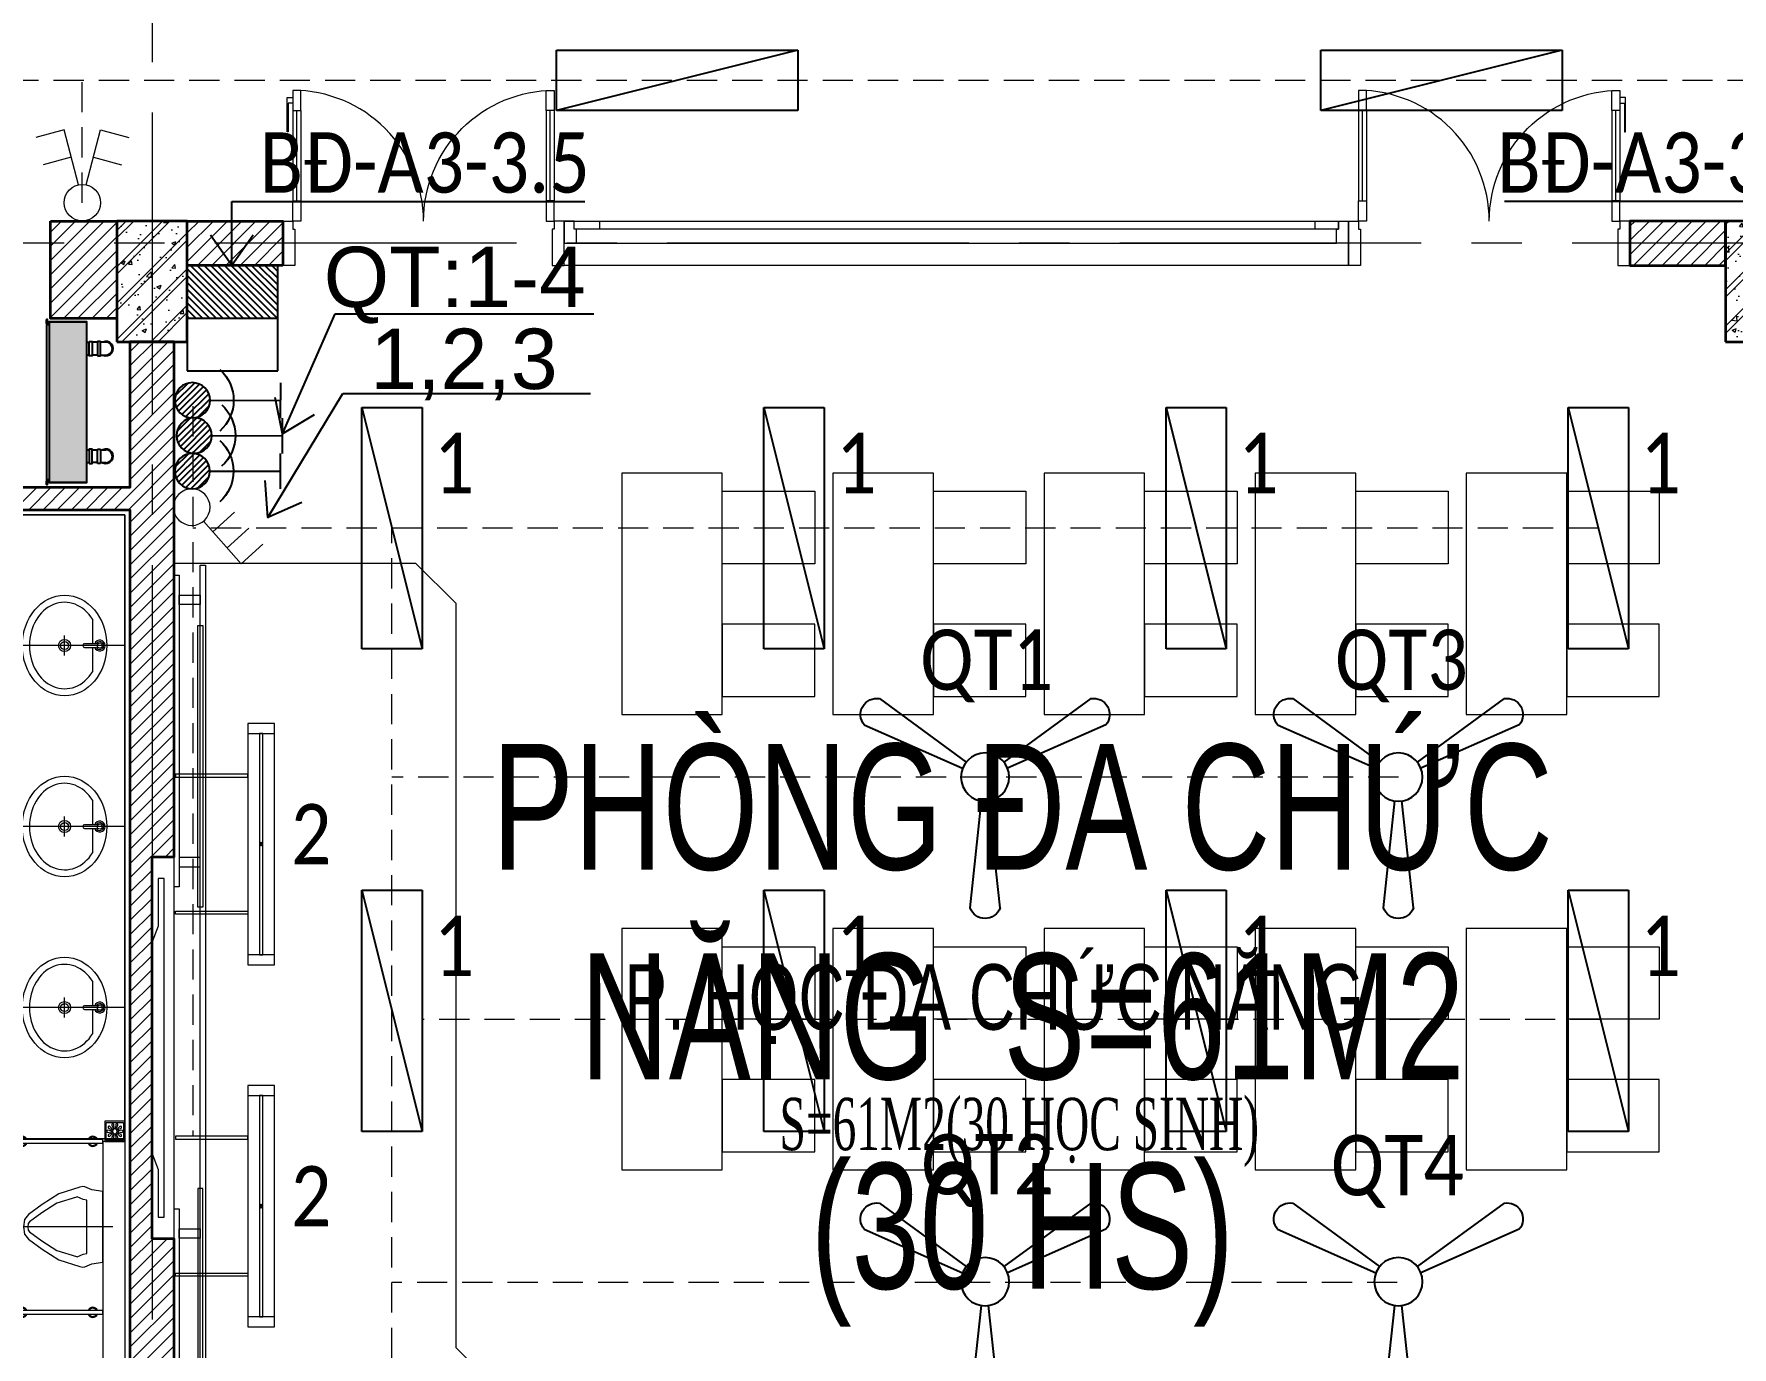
# Model space of a CAD drawing. Header units: millimetres. Extents: x 18326 to 214271, y -298828 to -198730.
# Drawn here: x 82760 to 91204, y -243117 to -236590 of the extents above; entities that cross this region are included whole.
import ezdxf
from ezdxf.enums import TextEntityAlignment as Align

# ---------------------------------------------------------------- set-up
doc = ezdxf.new("R2010")
doc.units = ezdxf.units.MM
doc.header["$LTSCALE"] = 20
doc.header["$MEASUREMENT"] = 0
for name, pattern in [('DASHED2', [0.375, 0.25, -0.125]), ('HIDDEN', [0.375, 0.25, -0.125]), ('xref LC GK$0$CENTER2', [1.125, 0.75, -0.125, 0.125, -0.125]), ('xref_mb.A3$0$CENTER', [2, 1.25, -0.25, 0.25, -0.25])]:
    doc.linetypes.add(name, pattern=pattern)
doc.layers.get('0').update_dxf_attribs({"lineweight": 0})
doc.layers.get('Defpoints').update_dxf_attribs({"color": 1, "lineweight": 25})
for name, color, linetype in [('!Cetech-TBD', 2, 'Continuous'), ('CDC-E', 2, 'Continuous'), ('CDC-E-Equip', 2, 'Continuous'), ('CDC-E-Note', 3, 'Continuous'), ('CETECH-E-Switch', 2, 'Continuous'), ('CETECH-TBD', 2, 'Continuous'), ('TBD', 2, 'Continuous'), ('TEXT', 7, 'Continuous'), ('xref_mb.A3$0$KV-Net thay 3', 251, 'Continuous')]:
    doc.layers.add(name, color=color, linetype=linetype)
for name, color, linetype, lineweight in [('0.MAU XANH- DAY DIEN', 3, 'HIDDEN', 20), ('1.5 Thiết bị điện', 2, 'Continuous', 9), ('IBST-E-Chieu sang', 2, 'Continuous', 9), ('KV-Cay xanh', 78, 'Continuous', 5), ('KV-Dim', 14, 'Continuous', 9), ('KV-Text', 7, 'Continuous', 25), ('KV_4_HATCH_VL_hthien', 7, 'Continuous', 0), ('xref LC GK$0$KV-Net truc', 251, 'xref LC GK$0$CENTER2', 9), ('xref_mb.A3$0$1', 1, 'Continuous', 25), ('xref_mb.A3$0$KV-Cat be tong', 6, 'Continuous', 35), ('xref_mb.A3$0$KV-Cat tuong', 4, 'Continuous', 35), ('xref_mb.A3$0$KV-Cat vat lieu', 11, 'Continuous', 20), ('xref_mb.A3$0$KV-Cua', 34, 'Continuous', 13), ('xref_mb.A3$0$KV-Hatch', 179, 'Continuous', 5), ('xref_mb.A3$0$KV-Net thay 1', 9, 'Continuous', 20), ('xref_mb.A3$0$KV-Net thay 2', 8, 'Continuous', 13), ('xref_mb.A3$0$KV-Noi that', 35, 'Continuous', 9), ('xref_mb.A3$0$KV-Thiet bi', 59, 'Continuous', 9)]:
    doc.layers.add(name, color=color, linetype=linetype, lineweight=lineweight)
doc.styles.add('AN - Arial', font='arial.ttf')
doc.styles.add('KT', font='vnsimli.shx', dxfattribs={"width": 0.72})
doc.styles.add('uv-abc', font='calibril.ttf', dxfattribs={"width": 0.85})
doc.styles.add('VN', font='arial.ttf', dxfattribs={"width": 0.7})
doc.styles.add('vuong chu', font='vntimeh.shx', dxfattribs={"width": 0.6, "bigfont": 'vnd.shx'})
doc.dimstyles.new('A2-1-140', dxfattribs={"dimscale": 100, "dimtxt": 3, "dimasz": 1.5, "dimexe": 0.7, "dimexo": 0, "dimgap": 0.5, "dimtad": 1, "dimdec": 0, "dimrnd": 50, "dimzin": 13, "dimdsep": 46, "dimtxsty": 'KT', "dimblk1": 'ARCHTICK', "dimblk2": 'ARCHTICK', "dimsah": 1, "dimcen": 0, "dimdle": 0.7, "dimclrd": 1, "dimclre": 1, "dimclrt": 3, "dimadec": 0, "dimazin": 0, "dimtfac": 1.222222, "dimtdec": 0, "dimtix": 1, "dimtmove": 2, "dimatfit": 3, "dimldrblk": 'ARCHTICK', "dimfxl": 5, "dimfxlon": 1, "dimtolj": 1, "dimtzin": 13, "dimarcsym": 0})

# ---------------------------------------------------------------- blocks, each defined once
blk = doc.blocks.new('T3RQƯ')
at = {"layer": 'KV-Text', "color": 8, "insert": (43040.3, -16023.5), "char_height": 625, "width": 6291.87, "attachment_point": 2, "style": 'VN'}
blk.add_mtext('\\A1;\\pxqc;PHÒNG ĐA CHỨC NĂNG  S=61M2 \\P(30 HS)', dxfattribs=at)
blk = doc.blocks.new('t3')
at = {"layer": 'KV-Text', "color": 8, "xscale": 0.003999999956183369, "yscale": 0.003999999956183369, "zscale": 0.003999999956183369}
blk.add_blockref('T3RQƯ', (7.351, 232.338), dxfattribs=at)
blk = doc.blocks.new('004')
at = {"layer": 'KV-Text'}
for s, insert, char_height, width, attachment_point, style in [('\\A1;\\pxt11;P. HỌC ĐA CHỨC NĂNG ', (27.948, 3.049), 2.5, 53.90423, 1, 'VN'), ('\\A1;S=61M2(30 HäC SINH)', (43.052, -3.383), 2, 47.17256, 5, 'vuong chu')]:
    blk.add_mtext(s, dxfattribs=dict(at, insert=insert, char_height=char_height, width=width, attachment_point=attachment_point, style=style))
blk = doc.blocks.new('pa6')
at = {"layer": 'CDC-E'}
h = blk.add_hatch(dxfattribs=at)
h.set_pattern_fill('ANSI31', scale=5)
h.set_pattern_definition([(45, (0, 0), (-11.2253, 11.2253), [])])
h.paths.add_polyline_path([(150, 175), (-150, 175), (-150, 0), (150, 0)])
for p, q in [((-150, 350), (150, 350)), ((-150, 0), (-150, 350)), ((150, 350), (150, 0)), ((-150, 175), (150, 175)), ((150, 0), (-150, 0))]:
    blk.add_line(p, q, dxfattribs=at)
blk = doc.blocks.new('_ARCHTICK')
at = {"color": 8, "const_width": 0.15}
blk.add_lwpolyline([(-0.5, -0.5), (0.5, 0.5)], dxfattribs=at)
blk = doc.blocks.new('Cong tac 2 - 2 chieu')
for p, q in [((-15.8, 73.2), (-74.6, 298.8)), ((15.8, 73.2), (74.6, 298.8))]:
    blk.add_line(p, q)
for points in [[(-74.6, 298.8), (-190.5, 267.7)], [(74.6, 298.8), (190.5, 267.7)], [(-45.2, 186), (-161.1, 154.9)], [(45.2, 186), (161.1, 154.9)]]:
    blk.add_lwpolyline(points)
blk.add_circle((0, 0), 74.9)
blk = doc.blocks.new('*U574')
at = {"rotation": 91.01620893427614}
blk.add_blockref('Cong tac 2 - 2 chieu', (0, 0), dxfattribs=at)
blk = doc.blocks.new('q1')
at = {"layer": 'TBD', "linetype": 'ByBlock'}
for p, q in [((-75, 650.6), (-17.7, 118.7)), ((75, 650.6), (17.7, 118.7)), ((-600.9, -260.3), (-111.6, -44)), ((-525.9, -390.3), (-93.9, -74.7)), ((525.9, -390.3), (93.9, -74.7)), ((600.9, -260.3), (111.6, -44))]:
    blk.add_line(p, q, dxfattribs=at)
blk.add_circle((0, 0), 120, dxfattribs=at)
for centre, start, end in [((0, 622.9), 20.30283, 159.69717), ((-539.4, -311.4), 140.30283, 279.69717), ((539.4, -311.4), 260.30283, 39.69717)]:
    blk.add_arc(centre, 80, start, end, dxfattribs=at)
blk = doc.blocks.new('*X544')
at = {"color": 0}
for p, q in [((11475.3, 51568.3), (11556.7, 51649.7)), ((11478.7, 51598.1), (11526.9, 51646.3)), ((11480.5, 51546.9), (11578.1, 51644.5)), ((11490, 51530), (11595, 51635)), ((11503.1, 51516.5), (11608.5, 51621.9)), ((11519.6, 51506.5), (11618.5, 51605.4)), ((11540.3, 51500.6), (11624.4, 51584.7)), ((11568.4, 51502.3), (11622.7, 51556.6))]:
    blk.add_line(p, q, dxfattribs=at)
blk = doc.blocks.new('S14')
at = {"layer": '!Cetech-TBD'}
for p, q in [((-75, 375), (75, 375)), ((0, 75), (0, 375))]:
    blk.add_line(p, q, dxfattribs=at)
blk.add_circle((0, 0), 75, dxfattribs=at)
blk.add_arc((0, 0), 175, 41.81031, 138.18969, dxfattribs=at)
blk.add_blockref('*X544', (-11550, -51575), dxfattribs=at)
blk = doc.blocks.new('l57')
at = {"layer": '!Cetech-TBD'}
for p, q in [((-600, 150), (600, 150)), ((600, 150), (-600, -150)), ((-600, -150), (-600, 150)), ((600, 150), (600, -150)), ((600, -150), (-600, -150))]:
    blk.add_line(p, q, dxfattribs=at)
blk = doc.blocks.new('Cong tac 3 - 1 chieu')
blk.add_line((50.2, 55.5), (214, 221.5))
for points in [[(214, 221.5), (298.8, 136.6)], [(152.9, 159), (237.7, 74.1)], [(90.9, 97.3), (175.8, 12.4)]]:
    blk.add_lwpolyline(points)
blk.add_circle((0, 0), 74.9)
blk = doc.blocks.new('*U576')
at = {"rotation": 217.4054022932137}
blk.add_blockref('Cong tac 3 - 1 chieu', (0, 0), dxfattribs=at)
blk = doc.blocks.new('DEN CHIEU BANGTAOTHEM')
for p, q in [((-829, -694), (-829, -509)), ((-829, -509), (-759, -509)), ((-829, -694), (-829, -509)), ((-829, -509), (840, -509)), ((-759, -509), (-759, -694)), ((770, -694), (770, -509)), ((770, -509), (840, -509)), ((840, -509), (840, -694)), ((840, -509), (840, -694)), ((-759, -694), (-829, -694)), ((840, -694), (-829, -694)), ((-759, -591), (770, -591)), ((-759, -612), (-759, -591)), ((770, -612), (-759, -612)), ((770, -591), (770, -612)), ((840, -694), (770, -694))]:
    blk.add_line(p, q)
at = {"elevation": 0}
for points in [[(-458, -9), (-458, -509), (-479, -509), (-479, -9)], [(469, -9), (469, -509), (490, -509), (490, -9)]]:
    blk.add_lwpolyline(points, close=True, dxfattribs=at)
at = {"layer": 'Defpoints'}
blk.add_circle((5, -602), 9.3, dxfattribs=at)
blk = doc.blocks.new('xref LC GK$0$LC')
at = {"layer": 'xref LC GK$0$KV-Net truc', "color": 8, "ltscale": 100}
for points in [[(53000, 10099.8), (53000, -85478.5)], [(117812.1, -28800), (39358.7, -28800)]]:
    blk.add_lwpolyline(points, dxfattribs=at)
blk = doc.blocks.new('xref_mb.A3$0$HCC')
at = {"layer": 'xref_mb.A3$0$KV-Hatch'}
h = blk.add_hatch(color=8, dxfattribs=at)
h.dxf.hatch_style = 1
h.paths.add_polyline_path([(400.9, -198.9), (400.9, -14.7), (-397.4, -14.7), (-397.4, -198.9)])
at = {"layer": 'xref_mb.A3$0$KV-Net thay 3', "color": 8}
for p, q in [((-397.4, -5.5, 0), (-397.4, -198.4, 0)), ((-397.4, -14.7, 0), (400.9, -14.7, 0)), ((394.9, -14.7), (395.8, -14.7)), ((-302.8, -267.9, 0), (-302.8, -252.5, 0)), ((-302.8, -252.5, 0), (-231.4, -252.5, 0)), ((-298.3, -199.7), (-298.3, -211.4, 0)), ((-298.3, -252.5, 0), (-298.3, -226.9, 0)), ((-235.9, -199.7, 0), (-235.9, -211.4, 0)), ((-235.9, -226.9, 0), (-235.9, -252.5, 0)), ((-231.4, -252.5, 0), (-231.4, -267.9, 0)), ((303.6, -252.5, 0), (232.2, -252.5, 0)), ((232.2, -252.5, 0), (232.2, -267.9, 0)), ((236.7, -199.7, 0), (236.7, -211.4, 0)), ((236.7, -226.9, 0), (236.7, -252.5, 0)), ((299.1, -199.7), (299.1, -211.4, 0)), ((299.1, -252.5, 0), (299.1, -226.9, 0)), ((303.6, -267.9, 0), (303.6, -252.5, 0)), ((-234.7, -267.9, 0), (-302.8, -267.9, 0)), ((-299.6, -295.2, 0), (-299.6, -267.9, 0)), ((-231.4, -267.9, 0), (-234.7, -267.9, 0)), ((-234.7, -267.9, 0), (-234.7, -295.2, 0)), ((232.2, -267.9, 0), (235.5, -267.9, 0)), ((235.5, -267.9, 0), (303.6, -267.9, 0)), ((235.5, -267.9, 0), (235.5, -295.2, 0)), ((300.4, -295.2, 0), (300.4, -267.9, 0))]:
    blk.add_line(p, q, dxfattribs=at)
at = {"layer": 'xref_mb.A3$0$KV-Net thay 3', "color": 8, "elevation": 0}
for points in [[(-389, -14.7), (-389.8, -14.7), (-389.8, -0.5), (-407.4, -0.5), (-407.4, -4.7), (-408.2, -4.7), (-408.2, 0.3), (-389, 0.3)], [(392.5, -14.7), (393.4, -14.7), (393.4, -0.5), (410.9, -0.5), (410.9, -4.7), (411.8, -4.7), (411.8, 0.3), (392.5, 0.3)], [(-302.9, -211.4), (-302.9, -226.9), (-231.5, -226.9), (-231.5, -211.4)], [(303.7, -211.4), (303.7, -226.9), (232.3, -226.9), (232.3, -211.4)]]:
    blk.add_lwpolyline(points, close=True, dxfattribs=at)
for points in [[(386.8, -14.7), (386.8, 0.3), (-383.2, 0.3), (-383.2, -14.7)], [(395.8, -14.7), (395.8, -5.5), (400.9, -5.5), (400.9, -198.9), (-397.4, -198.9), (-397.4, -5.5), (-392.2, -5.5), (-392.2, -14.7), (-391.4, -14.7), (-391.4, -4.7), (-398.2, -4.7), (-398.2, -199.7), (401.8, -199.7), (401.8, -4.7), (394.9, -4.7), (394.9, -14.7)]]:
    blk.add_lwpolyline(points, dxfattribs=at)
at = {"layer": 'xref_mb.A3$0$KV-Net thay 3', "color": 8}
for centre, radius, start, end in [((-267.1, -295.2, 0), 35.7, 155.38002, 24.61998), ((-267.1, -295.2, 0), 32.5, 180, 0), ((267.9, -295.2, 0), 35.7, 155.38002, 24.61998), ((267.9, -295.2, 0), 32.5, 180, 0)]:
    blk.add_arc(centre, radius, start, end, dxfattribs=at)
blk = doc.blocks.new('xref_mb.A3$0$Tonkin_Lav02_50x42_P')
at = {"color": 8, "ltscale": 0.2}
for p, q in [((0, 0), (0, 60)), ((-5, 30), (5, 30))]:
    blk.add_line(p, q, dxfattribs=at)
at = {"color": 8, "linetype": 'xref_mb.A3$0$CENTER', "ltscale": 4}
for p, q in [((0, 0), (0, 60)), ((-5, 30), (5, 30))]:
    blk.add_line(p, q, dxfattribs=at)
at = {"color": 8, "ltscale": 0.2}
blk.add_lwpolyline([(0.9, 14.17), (0.9, 20.1, 1), (-0.9, 20.1), (-0.9, 14.17)], format="xyb", dxfattribs=at)
at = {"color": 8}
blk.add_lwpolyline([(0.9, 14.17), (0.9, 20.1, 1), (-0.9, 20.1), (-0.9, 14.17)], format="xyb", dxfattribs=at)
at = {"color": 8, "ltscale": 0.2}
for points in [[(-12.9, 16), (-0.9, 16)], [(0.9, 16), (12.9, 16)]]:
    blk.add_lwpolyline(points, dxfattribs=at)
at = {"color": 8}
for points in [[(-12.9, 16), (-0.9, 16)], [(0.9, 16), (12.9, 16)]]:
    blk.add_lwpolyline(points, dxfattribs=at)
at = {"color": 8, "ltscale": 0.2}
for centre, radius in [((0, 30), 3), ((0, 30), 2), ((0, 12.5), 1.3)]:
    blk.add_circle(centre, radius, dxfattribs=at)
at = {"color": 8}
for centre, radius in [((0, 30), 3), ((0, 30), 2), ((0, 12.5), 1.3)]:
    blk.add_circle(centre, radius, dxfattribs=at)
at = {"color": 8, "ltscale": 0.2}
for radius, start, end in [(2.7, 109.47122, 70.52878), (1.9, 118.27371, 61.72629)]:
    blk.add_arc((0, 12.5), radius, start, end, dxfattribs=at)
at = {"color": 8}
for radius, start, end in [(2.7, 109.47122, 70.52878), (1.9, 118.27371, 61.72629)]:
    blk.add_arc((0, 12.5), radius, start, end, dxfattribs=at)
at = {"color": 8, "ltscale": 0.2}
blk.add_ellipse((0, 30), major_axis=(-25, 0), ratio=0.84, dxfattribs=at)
at = {"color": 8}
blk.add_ellipse((0, 30), major_axis=(-25, 0), ratio=0.84, dxfattribs=at)
at = {"color": 8, "ltscale": 0.2}
blk.add_ellipse((0, 30), major_axis=(-21.5, 0), ratio=0.813953, start_param=2.214297, end_param=7.210481, dxfattribs=at)
at = {"color": 8}
blk.add_ellipse((0, 30), major_axis=(-21.5, 0), ratio=0.813953, start_param=2.214297, end_param=7.210481, dxfattribs=at)
blk = doc.blocks.new('xref_mb.A3$0$A$C668d1f15')
at = {"layer": 'xref_mb.A3$0$KV-Thiet bi', "color": 8, "elevation": 0}
for points in [[(166, 166), (0, 166), (0, 0), (166, 0)], [(155, 11), (11, 11), (11, 155), (155, 155)]]:
    blk.add_lwpolyline(points, close=True, dxfattribs=at)
for points in [[(74, 140, 1), (57, 135), (70, 110, 0.650933), (78, 113)], [(109, 135, 1), (92, 140), (88, 113, 0.650933), (96, 110)], [(53, 87), (26, 92, 1), (26, 74), (53, 79, 0.650933)], [(42, 124, 1), (31, 109), (56, 97, 0.650933), (61, 104)], [(61, 62, 0.650933), (56, 69), (31, 57, 1), (42, 42)], [(78, 53, 0.650933), (70, 56), (57, 31, 1), (74, 26)], [(103, 83, 1), (63, 83, 1)], [(109, 31), (96, 56, 0.650933), (88, 53), (92, 26, 1)], [(124, 124), (105, 104, 0.650933), (110, 97), (135, 109, 1)], [(135, 57), (110, 69, 0.650933), (105, 62), (124, 42, 1)], [(140, 92), (113, 87, 0.650933), (113, 79), (140, 74, 1)]]:
    blk.add_lwpolyline(points, format="xyb", close=True, dxfattribs=at)
blk = doc.blocks.new('xref_mb.A3$0$A$C7e5ff1a7')
at = {"color": 8}
blk.add_line((50, 175.9), (-450, 175.9), dxfattribs=at)
for points in [[(-395, 175.9), (-389.4, 138.9), (-369.9, 114.2), (-301.3, 64.2), (-219, 12.6), (-114.9, -20.6), (-100, -24.1), (-89.4, -22.8), (-54.6, -8.6), (0, 0), (0, 175.9), (0, 351.9), (-54.6, 360.5), (-89.4, 374.7), (-100, 375.9), (-114.9, 372.5), (-219, 339.3), (-301.3, 287.7), (-369.9, 237.7), (-389.4, 213)], [(-373.3, 175.9), (-370.9, 159.5), (-363.9, 150.6), (-304, 107), (-228.9, 59), (-130.5, 27.7), (-128.3, 27.1), (-97, 39.9), (-78.9, 42.7), (-78.9, 175.9), (-78.9, 309.2), (-97, 312), (-128.3, 324.8), (-130.5, 324.2), (-228.9, 292.9), (-304, 244.9), (-363.9, 201.3), (-370.9, 192.4)]]:
    blk.add_lwpolyline(points, close=True, dxfattribs=at)
blk = doc.blocks.new('*U312')
at = {"color": 8, "linetype": 'ByBlock', "ltscale": 30}
blk.add_lwpolyline([(-9, 0), (9, 0), (9, 450), (-9, 450)], close=True, dxfattribs=at)
for centre, radius, start, end in [((0, 400), 25, 111.1002, 248.89981), ((0, 400), 25, 291.1002, 68.89981), ((0, 400), 20, 116.74369, 243.25632), ((0, 400), 20, 296.74369, 63.25632), ((0, 50), 25, 111.1002, 248.89981), ((0, 50), 20, 116.74369, 243.25632), ((0, 50), 25, 291.1002, 68.89981), ((0, 50), 20, 296.74369, 63.25632)]:
    blk.add_arc(centre, radius, start, end, dxfattribs=at)
blk = doc.blocks.new('xref_mb.A3$0$Module WC1A')
at = {"layer": 'xref_mb.A3$0$KV-Hatch'}
h = blk.add_hatch(dxfattribs=at)
h.set_pattern_fill('ANSI31', color=8, scale=400)
h.set_pattern_definition([(45, (75346.89, -77644.975), (-35.35534, 35.35534), [])])
h.paths.add_polyline_path([(-110, -505), (-110, -6690), (-2445, -6690), (-2445, -6490), (-2555, -6490), (-2555, -6800), (-110, -6800), (-110, -7525), (110, -7525), (110, -505)])
h.paths.add_polyline_path([(-2555, -5410), (-2555, -5590), (-2445, -5590), (-2445, -4875), (-3890, -4875), (-3890, -125), (-3625, -125), (-3625, 95), (-4375, 95), (-4375, -125), (-4110, -125), (-4110, -4875), (-5555, -4875), (-5555, -5590), (-5445, -5590), (-5445, -5410)])
h.paths.add_polyline_path([(-2555, -4985), (-5445, -4985), (-5445, -5300), (-2555, -5300)], flags=16)
h.paths.add_polyline_path([(-7890, -7525), (-7890, -6800), (-5445, -6800), (-5445, -6490), (-5555, -6490), (-5555, -6690), (-7890, -6690), (-7890, -505), (-8110, -505), (-8110, -3065), (-8000, -3065), (-8000, -4965), (-8110, -4965), (-8110, -7525)])
h.paths.add_polyline_path([(-7495, -8125), (-7825, -8125), (-7825, -7640), (-7495, -7640)])
h.paths.add_polyline_path([(-6875, -125), (-7825, -125), (-7825, 95), (-6875, 95)])
h.paths.add_polyline_path([(-240, -125), (-1125, -125), (-1125, 95), (-240, 95)])
at = {"layer": 'xref_mb.A3$0$KV-Cat tuong', "color": 8}
blk.add_lwpolyline([(-7890, -7525), (-7890, -6800), (-5445, -6800), (-5445, -6490), (-5555, -6490), (-5555, -6690), (-7890, -6690), (-7890, -505), (-8110, -505), (-8110, -3065), (-8000, -3065), (-8000, -4965), (-8110, -4965), (-8110, -7525), (-7890, -7525)], dxfattribs=at)
blk.add_lwpolyline([(-7495, -8125), (-7825, -8125), (-7825, -7640), (-7495, -7640)], close=True, dxfattribs=at)
at = {"layer": 'xref_mb.A3$0$KV-Cat vat lieu', "color": 8}
blk.add_lwpolyline([(-5445, -6490), (-5580, -6490), (-5580, -6665), (-7865, -6665), (-7865, -530), (-7800, -530), (-7800, -150), (-4135, -150), (-4135, -4850), (-5580, -4850), (-5580, -5590), (-5445, -5590)], dxfattribs=at)
at = {"layer": 'xref_mb.A3$0$KV-Net thay 2', "color": 8}
blk.add_lwpolyline([(-7865, -3550), (-7755, -3550), (-7755, -150)], dxfattribs=at)
at = {"layer": 'xref_mb.A3$0$KV-Noi that', "color": 8}
blk.add_lwpolyline([(-7865, -6665), (-7265, -6665), (-7265, -3565), (-7865, -3565)], close=True, dxfattribs=at)
at = {"layer": 'xref_mb.A3$0$KV-Cat tuong', "color": 8, "rotation": 270}
blk.add_blockref('xref_mb.A3$0$HCC', (-7475.3, -7223.2), dxfattribs=at)
at = {"layer": 'xref_mb.A3$0$KV-Noi that', "color": 8}
for name, p, rotation in [('*U312', (-7305, -2700), 90), ('xref_mb.A3$0$A$C7e5ff1a7', (-7755, -2949.1), 180), ('*U312', (-7305, -3550), 90)]:
    blk.add_blockref(name, p, dxfattribs=dict(at, rotation=rotation))
at = {"layer": 'xref_mb.A3$0$KV-Noi that', "color": 8, "rotation": 269.9999928835187}
for p, xscale, yscale, zscale in [((-7865, -4215), 10.00000000000051, 10.00000000000051, 10.00000000000051), ((-7865, -5115), 10.00000000000052, 10.00000000000052, 10.00000000000052), ((-7865, -6015), 10.00000000000052, 10.00000000000052, 10.00000000000052)]:
    blk.add_blockref('xref_mb.A3$0$Tonkin_Lav02_50x42_P', p, dxfattribs=dict(at, xscale=xscale, yscale=yscale, zscale=zscale))
at = {"layer": 'xref_mb.A3$0$KV-Thiet bi', "color": 8, "xscale": 0.6015962573951527, "yscale": 0.6015962573951527, "zscale": 0.6015962573951527, "rotation": 180}
blk.add_blockref('xref_mb.A3$0$A$C668d1f15', (-7765, -3550, 0), dxfattribs=at)
blk = doc.blocks.new('xref_mb.A3$0$A$Cb15db4b7')
at = {"color": 8}
blk.add_line((50, 155), (4750, 155), dxfattribs=at)
for points in [[(3242.5, 235), (3005, 235), (2927, 265), (1873, 265), (1795, 235), (1557.5, 235), (1557.5, 205), (3242.5, 205)], [(50, 155), (1600, 155), (1600, 130), (50, 130)], [(150, 25), (196, 25), (196, 130), (150, 130)], [(1500, 25), (1454, 25), (1454, 130), (1500, 130)], [(3200, 155), (4750, 155), (4750, 130), (3200, 130)], [(3300, 25), (3346, 25), (3346, 130), (3300, 130)], [(4650, 25), (4604, 25), (4604, 130), (4650, 130)], [(0, 25), (4800, 25), (4800, 0), (0, 0)], [(1700, 37.5), (300, 37.5), (300, 12.5), (1700, 12.5)], [(3100, 37.5), (4500, 37.5), (4500, 12.5), (3100, 12.5)]]:
    blk.add_lwpolyline(points, close=True, dxfattribs=at)
blk = doc.blocks.new('xref_mb.A3$0$13CC')
at = {"color": 8}
blk.add_lwpolyline([(0, -380), (0, -6300), (-1200, -6300), (-1400, -6100), (-1400, -2400), (-1600, -2200), (-1600, 0), (-65, 0)], dxfattribs=at)
for points in [[(-6925.8, -3282.8), (-6925.8, -4482.8), (-6425.8, -4482.8), (-6425.8, -3282.8)], [(-5875.8, -3282.8), (-5875.8, -4482.8), (-5375.8, -4482.8), (-5375.8, -3282.8)], [(-4825.8, -3282.8), (-4825.8, -4482.8), (-4325.8, -4482.8), (-4325.8, -3282.8)], [(-3775.8, -3282.8), (-3775.8, -4482.8), (-3275.8, -4482.8), (-3275.8, -3282.8)], [(-2725.8, -3282.8), (-2725.8, -4482.8), (-2225.8, -4482.8), (-2225.8, -3282.8)], [(-7385.8, -3372.8), (-7385.8, -3732.8), (-6925.8, -3732.8), (-6925.8, -3372.8)], [(-6335.8, -3372.8), (-6335.8, -3732.8), (-5875.8, -3732.8), (-5875.8, -3372.8)], [(-5285.8, -3372.8), (-5285.8, -3732.8), (-4825.8, -3732.8), (-4825.8, -3372.8)], [(-4235.8, -3372.8), (-4235.8, -3732.8), (-3775.8, -3732.8), (-3775.8, -3372.8)], [(-3185.8, -3372.8), (-3185.8, -3732.8), (-2725.8, -3732.8), (-2725.8, -3372.8)], [(-7385.8, -4392.8), (-7385.8, -4032.8), (-6925.8, -4032.8), (-6925.8, -4392.8)], [(-6335.8, -4392.8), (-6335.8, -4032.8), (-5875.8, -4032.8), (-5875.8, -4392.8)], [(-5285.8, -4392.8), (-5285.8, -4032.8), (-4825.8, -4032.8), (-4825.8, -4392.8)], [(-4235.8, -4392.8), (-4235.8, -4032.8), (-3775.8, -4032.8), (-3775.8, -4392.8)], [(-3185.8, -4392.8), (-3185.8, -4032.8), (-2725.8, -4032.8), (-2725.8, -4392.8)], [(-6925.8, -5546.7), (-6925.8, -6746.7), (-6425.8, -6746.7), (-6425.8, -5546.7)], [(-5875.8, -5546.7), (-5875.8, -6746.7), (-5375.8, -6746.7), (-5375.8, -5546.7)], [(-4825.8, -5546.7), (-4825.8, -6746.7), (-4325.8, -6746.7), (-4325.8, -5546.7)], [(-3775.8, -5546.7), (-3775.8, -6746.7), (-3275.8, -6746.7), (-3275.8, -5546.7)], [(-2725.8, -5546.7), (-2725.8, -6746.7), (-2225.8, -6746.7), (-2225.8, -5546.7)], [(-7385.8, -5636.7), (-7385.8, -5996.7), (-6925.8, -5996.7), (-6925.8, -5636.7)], [(-6335.8, -5636.7), (-6335.8, -5996.7), (-5875.8, -5996.7), (-5875.8, -5636.7)], [(-5285.8, -5636.7), (-5285.8, -5996.7), (-4825.8, -5996.7), (-4825.8, -5636.7)], [(-4235.8, -5636.7), (-4235.8, -5996.7), (-3775.8, -5996.7), (-3775.8, -5636.7)], [(-3185.8, -5636.7), (-3185.8, -5996.7), (-2725.8, -5996.7), (-2725.8, -5636.7)], [(-7385.8, -6656.7), (-7385.8, -6296.7), (-6925.8, -6296.7), (-6925.8, -6656.7)], [(-6335.8, -6656.7), (-6335.8, -6296.7), (-5875.8, -6296.7), (-5875.8, -6656.7)], [(-5285.8, -6656.7), (-5285.8, -6296.7), (-4825.8, -6296.7), (-4825.8, -6656.7)], [(-4235.8, -6656.7), (-4235.8, -6296.7), (-3775.8, -6296.7), (-3775.8, -6656.7)], [(-3185.8, -6656.7), (-3185.8, -6296.7), (-2725.8, -6296.7), (-2725.8, -6656.7)]]:
    blk.add_lwpolyline(points, close=True, dxfattribs=at)
at = {"color": 8, "rotation": 270}
blk.add_blockref('xref_mb.A3$0$A$Cb15db4b7', (-155, -1490), dxfattribs=at)
blk = doc.blocks.new('xref_mb.A3$0$cot 350x600')
at = {"layer": 'xref_mb.A3$0$KV-Hatch'}
h = blk.add_hatch(dxfattribs=at)
h.set_pattern_fill('CHAU-01', color=8, scale=30, pattern_type=2)
h.set_pattern_definition([(50, (0, 0), (215.17805, -18.82564), [22.5, -247.5]), (355, (0, 0), (-41.6254, 225.65764), [18, -198]), (100.4514, (17.93, -1.57), (173.55281, 206.83186), [19.12206, -210.34263]), (46.1842, (0, 60), (320.1723, -49.6557), [33.75, -371.25]), (96.6356, (26.68, 55.86), (280.3988, 292.23536), [28.6831, -315.5139]), (351.1842, (0, 60), (280.3986, 292.2356), [27, -297]), (21, (30, 45), (179.07212, -120.78567), [22.5, -247.5]), (326, (30, 45), (72.9946, 217.54501), [18, -198]), (71.4514, (44.92, 34.93), (252.06679, 96.75915), [19.12206, -210.34263]), (37.5, (0, 0), (3.647957, 99.868156), [0, -195.6, 0, -201, 0, -198.75]), (7.5, (0, 0), (78.92086, 118.323514), [0, -114.6, 0, -191.1, 0, -75.75]), (327.5, (-66.9, 0), (160.14673, -6.76646), [0, -75, 0, -234, 0, -310.5]), (317.5, (-96.9, 0), (174.95585, 30.03149), [0, -97.5, 0, -155.4, 0, -220.5]), (45, (0, 0), (-90.156115, 90.156115), []), (45, (0, 36.75), (-90.156115, 90.156115), [])])
h.paths.add_polyline_path([(187769.7, 89199.4), (187419.7, 89199.4), (187419.7, 88599.4), (187769.7, 88599.4)])
at = {"layer": 'xref_mb.A3$0$KV-Cat be tong', "color": 8}
blk.add_lwpolyline([(187419.7, 88599.4), (187769.7, 88599.4), (187769.7, 89199.4), (187419.7, 89199.4)], close=True, dxfattribs=at)
blk = doc.blocks.new('xref_mb.A3$0$DVCT3')
at = {"layer": 'xref_mb.A3$0$1', "color": 8}
for p in [(371311.5, -107067.8), (379311.5, -107067.8)]:
    blk.add_blockref('xref_mb.A3$0$cot 350x600', p, dxfattribs=at)
blk = doc.blocks.new('*U291')
at = {"color": 8}
for p, q in [((70, 100), (70, 550)), ((90, 550), (90, 100)), ((1310, 550), (1310, 100)), ((1330, 100), (1330, 550))]:
    blk.add_line(p, q, dxfattribs=at)
for points in [[(21.7, 444.5), (21.7, 614.1), (50, 614.1), (50, 585.9), (27.4, 585.9), (27.4, 444.5)], [(0, 0), (50, 0), (50, -40), (60, -40), (60, -220), (0, -220)], [(1400, 0), (1350, 0), (1350, -40), (1340, -40), (1340, -220), (1400, -220)]]:
    blk.add_lwpolyline(points, close=True, dxfattribs=at)
for points in [[(50, 550), (90, 550), (90, 650), (50, 650), (50, 550)], [(1350, 550), (1310, 550), (1310, 650), (1350, 650), (1350, 550)], [(50, 552.9), (50, 100)], [(1350, 552.9), (1350, 100)], [(50, 100), (90, 100), (90, 0), (50, 0), (50, 100)], [(1350, 100), (1310, 100), (1310, 0), (1350, 0), (1350, 100)]]:
    blk.add_lwpolyline(points, dxfattribs=at)
at = {"color": 8, "ltscale": 0.2}
for points in [[(700, 0, 0.414214), (50, 650, 0.414214)], [(700, 0, -0.414214), (1350, 650, -0.414214)]]:
    blk.add_lwpolyline(points, format="xyb", dxfattribs=at)
blk = doc.blocks.new('*U292')
at = {"color": 8}
for p, q in [((-110, 2640), (-110, -1140)), ((-220, 2525), (-220, -1035)), ((-180, -1035), (-180, 2525)), ((-220, -1200), (-110, -1200))]:
    blk.add_line(p, q, dxfattribs=at)
for points in [[(-220, 2700), (-110, 2700), (-110, 2640), (-110, 2640), (-110, 2640), (-180, 2640), (-180, 2650), (-220, 2650)], [(-180, 2650), (-220, 2650), (-220, 2525), (-180, 2525)], [(-180, -1035), (-220, -1035), (-220, -1150), (-180, -1150)], [(-220, -1200), (-110, -1200), (-110, -1140), (-110, -1140), (-110, -1140), (-180, -1140), (-180, -1150), (-220, -1150)]]:
    blk.add_lwpolyline(points, close=True, dxfattribs=at)
blk = doc.blocks.new('xref_mb.A3$0$Module TX6')
at = {"layer": 'xref_mb.A3$0$KV-Hatch'}
h = blk.add_hatch(dxfattribs=at)
h.set_pattern_fill('ANSI31', color=8, scale=400)
h.set_pattern_definition([(45, (-87351.89, -98245.025), (-35.355339, 35.355339), [])])
h.paths.add_polyline_path([(-3355, 15), (-3830, 15), (-3830, 235), (-3355, 235)])
h.paths.add_polyline_path([(3345, 15), (3820, 15), (3820, 235), (3345, 235)])
at = {"layer": 'xref_mb.A3$0$KV-Cat tuong', "color": 8}
for points in [[(-3355, 15), (-3830, 15), (-3830, 235), (-3355, 235)], [(3345, 15), (3820, 15), (3820, 235), (3345, 235)]]:
    blk.add_lwpolyline(points, close=True, dxfattribs=at)
at = {"layer": 'xref_mb.A3$0$KV-Net thay 2', "color": 8}
blk.add_lwpolyline([(-1955, 235), (1945, 235), (1945, 15), (-1955, 15)], close=True, dxfattribs=at)
at = {"layer": 'xref_mb.A3$0$KV-Thiet bi', "color": 8}
blk.add_line((-1585, 235), (1575, 235), dxfattribs=at)
at = {"layer": 'xref_mb.A3$0$KV-Cua', "color": 8}
blk.add_blockref('*U291', (-3355, 235), dxfattribs=at)
at = {"layer": 'xref_mb.A3$0$KV-Cua', "color": 8, "xscale": -1}
blk.add_blockref('*U291', (3345, 235), dxfattribs=at)
at = {"layer": 'xref_mb.A3$0$KV-Cua', "color": 8, "xscale": -1, "rotation": 90}
blk.add_blockref('*U292', (745, 15), dxfattribs=at)

msp = doc.modelspace()

# ---------------------------------------------------------------- linework, layer by layer
at = {"layer": '0.MAU XANH- DAY DIEN', "linetype": 'DASHED2', "ltscale": 30}
for points in [[(78357.2, -236820), (115350.9, -236820)], [(83000.1, -237428.5), (83000.1, -236820)], [(83549.4, -238440.5), (83549.4, -242068.7)], [(90539.4, -239046.3), (83549.4, -239046.3)], [(90539.4, -243846.3), (84539.4, -243846.3), (84539.4, -239046.3)], [(89545.3, -240284.1), (84539.4, -240284.1)], [(90550.1, -241489), (84689.4, -241489)], [(89539.8, -242797.3), (84539.4, -242797.3)]]:
    msp.add_lwpolyline(points, dxfattribs=at)

# ---------------------------------------------------------------- block references
at = {"xscale": 0.9999811998533592, "yscale": 0.9999811998533592, "zscale": 0.9999811998533592}
for p in [(85959, -236820), (89759.8, -236820)]:
    msp.add_blockref('l57', p, dxfattribs=at)
at = {"xscale": 0.9999811998533592, "yscale": 0.9999811998533592, "zscale": 0.9999811998533592, "rotation": 90.00000000000001}
for p in [(84539.4, -239046.3), (86539.4, -239046.3), (88539.4, -239046.3), (90539.4, -239046.3), (84539.4, -241446.3), (86539.4, -241446.3), (88539.4, -241446.3), (90539.4, -241446.3)]:
    msp.add_blockref('l57', p, dxfattribs=at)
at = {"layer": '1.5 Thiết bị điện', "xscale": -0.7190646153845159, "yscale": 0.7190646153845159, "zscale": 0.7190646153845159, "rotation": 90.00000000000004}
for p in [(83456.9, -240613.3), (83456.9, -242413.3)]:
    msp.add_blockref('DEN CHIEU BANGTAOTHEM', p, dxfattribs=at)
at = {"layer": 'CDC-E-Equip', "xscale": -1.5, "yscale": 1.5, "zscale": 1.5, "rotation": 180}
msp.add_blockref('pa6', (83746.9, -237740), dxfattribs=at)
msp.add_blockref('pa6', (83746.9, -237740), dxfattribs=at)
msp.add_blockref('pa6', (83746.9, -237740), dxfattribs=at)
at = {"layer": 'CETECH-E-Switch', "ltscale": 30, "rotation": 269.9189953787706}
for p, xscale, yscale, zscale in [((83547.6, -238410.9), -1.170150617869477, 1.170150617869477, 1.170150617869477), ((83556.3, -238586.2), -1.170150617869477, 1.170150617869477, 1.170150617869477), ((83547.1, -238763.1), -1.170150617869478, 1.170150617869478, 1.170150617869478)]:
    msp.add_blockref('S14', p, dxfattribs=dict(at, xscale=xscale, yscale=yscale, zscale=zscale))
at = {"layer": 'CETECH-TBD', "ltscale": 1000, "xscale": -1, "rotation": 180}
for p in [(87489.7, -240284.1), (89545.3, -240284.1), (87489.7, -242792.6), (89545.3, -242792.6)]:
    msp.add_blockref('q1', p, dxfattribs=at)
at = {"layer": 'IBST-E-Chieu sang', "yscale": 1.212631576989025, "zscale": 1.212631576989025}
for name, p, xscale, rotation in [('*U574', (83000.1, -237428.5), 1.212631576989025, 268.9837910657237), ('*U576', (83544.5, -238942.1), -1.212631576989025, 34.53555790885185)]:
    msp.add_blockref(name, p, dxfattribs=dict(at, xscale=xscale, rotation=rotation))
at = {"layer": 'KV-Cay xanh', "color": 8, "xscale": 250, "yscale": 250, "zscale": 250}
msp.add_blockref('t3', (42796.9, -282180), dxfattribs=at)
at = {"layer": 'KV_4_HATCH_VL_hthien', "xscale": 130, "yscale": 130, "zscale": 130}
msp.add_blockref('004', (82063, -241611), dxfattribs=at)
at = {"layer": 'xref LC GK$0$KV-Net truc', "color": 8}
msp.add_blockref('xref LC GK$0$LC', (30346.9, -208830), dxfattribs=at)
at = {"layer": 'xref_mb.A3$0$KV-Cat tuong', "color": 8}
msp.add_blockref('xref_mb.A3$0$Module TX6', (87351.9, -237755), dxfattribs=at)

# ---------------------------------------------------------------- texts
at = {"layer": 'CDC-E-Note', "style": 'uv-abc', "width": 0.85}
for s, p in [('BĐ-A3-3.5', (83881.5, -237229)), ('BĐ-A3-3.4', (90036.5, -237229)), ('1', (84748.4, -238723.3)), ('1', (86748.4, -238723.3)), ('1', (88748.4, -238723.3)), ('1', (90748.4, -238723.3)), ('QT1', (87166, -239700.7)), ('QT3', (89228.4, -239700.7)), ('2', (84037.7, -240568.2)), ('1', (84748.4, -241123.3)), ('1', (86748.4, -241123.3)), ('1', (88748.4, -241123.3)), ('1', (90748.4, -241123.3)), ('QT2', (87170.2, -242209.2)), ('QT4', (89208, -242213.9)), ('2', (84037.7, -242368.2))]:
    msp.add_text(s, height=300, dxfattribs=at).set_placement(p, align=Align.MIDDLE_LEFT)
at = {"layer": 'TEXT', "color": 2, "style": 'AN - Arial'}
for s, p in [('QT:1-4', (84200.3, -237947.4)), ('1,2,3', (84432.2, -238354.7))]:
    msp.add_text(s, height=300, dxfattribs=at).set_placement(p)

# ---------------------------------------------------------------- leaders
at = {"layer": 'KV-Dim', "color": 0}
for points, override in [([(83743.2, -237740), (83743.2, -237423.1), (85499.6, -237423.1)], {"dimgap": 0.5, "dimtad": 0, "dimclrd": 0, "dimldrblk": 'Open90'}), ([(91829.3, -237740), (91829.3, -237423.1), (90072.9, -237423.1)], {"dimgap": 0.5, "dimtad": 0, "dimclrd": 0, "dimldrblk": 'Open90'}), ([(83995.1, -238577.2), (84256.8, -237981.6), (85544, -237981.6)], {"dimtad": 0, "dimclrd": 0, "dimldrblk": 'Open90'}), ([(83922.9, -238993.1), (84295.5, -238376.3), (85527.9, -238376.3)], {"dimtad": 0, "dimclrd": 0, "dimldrblk": 'Open90'})]:
    msp.add_leader(points, dimstyle='A2-1-140', override=override, dxfattribs=at)

# ---------------------------------------------------------------- next in the draw order: block references
at = {"layer": 'xref_mb.A3$0$KV-Net thay 1', "color": 8, "rotation": 180}
msp.add_blockref('xref_mb.A3$0$Module WC1A', (75346.9, -245645), dxfattribs=at)

# ---------------------------------------------------------------- next in the draw order: block references
at = {"layer": 'xref_mb.A3$0$1', "color": 8}
msp.add_blockref('xref_mb.A3$0$DVCT3', (-475559.4, -219651.5), dxfattribs=at)
at = {"layer": 'xref_mb.A3$0$KV-Noi that', "color": 8, "rotation": 180}
msp.add_blockref('xref_mb.A3$0$13CC', (83456.9, -245520), dxfattribs=at)

doc.saveas('drawing.dxf')
